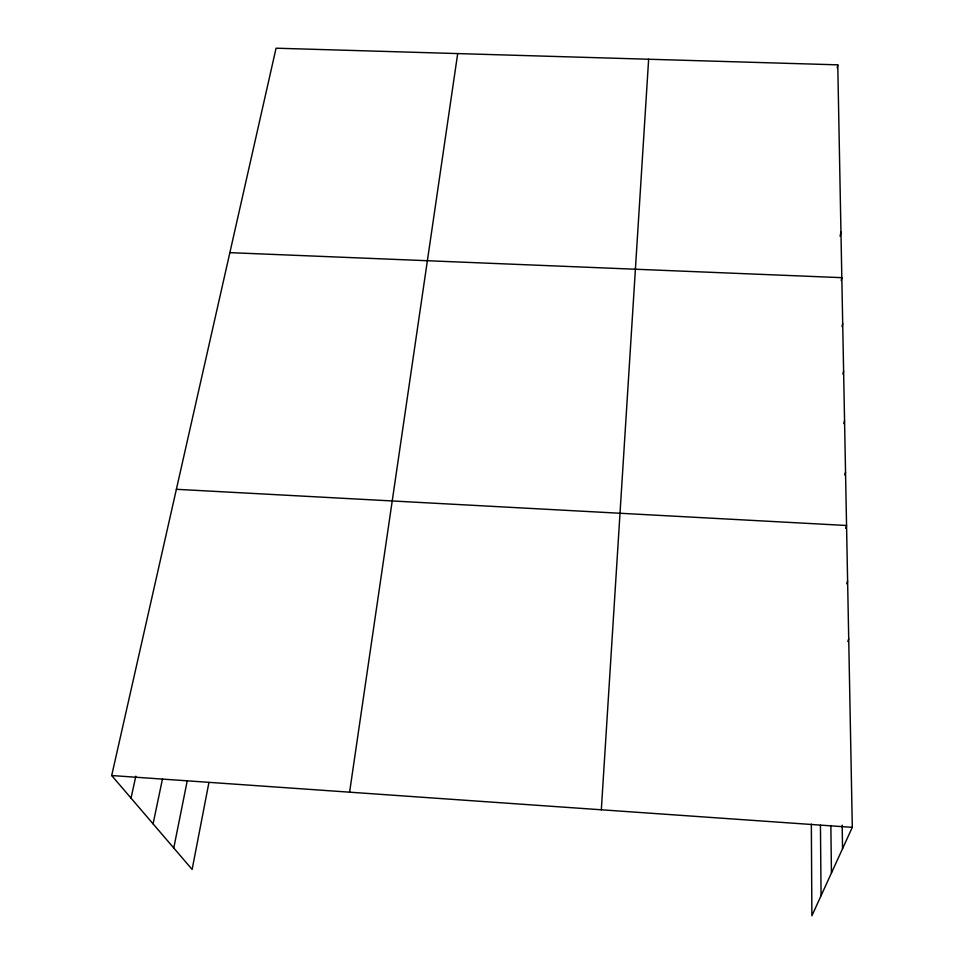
<?xml version="1.0" encoding="UTF-8"?>
<svg xmlns="http://www.w3.org/2000/svg" width="964" height="964" viewBox="0 0 964 964"><rect width="100%" height="100%" fill="white"/><g stroke="black" fill="none" stroke-linecap="round" stroke-linejoin="round"><path stroke-width="1.45" d="M601.319 809.784L648.639 59.238M349.595 792.179L457.695 53.586M837.246 67.781L837.764 64.841L276.065 48.2L111.691 775.538L192.125 869.444L208.923 782.527M173.761 848.019L187.257 780.732M840.078 236.276L840.957 232.023M153.083 823.871L162.446 779.069M841.211 280.56L841.825 277.668L229.854 252.652M131.044 798.144L135.828 776.177M842.042 326.543L842.705 323.615M842.934 374.116L843.608 371.273M843.837 423.606L844.56 420.738M844.765 474.987L845.536 472.095M845.729 528.38L846.549 525.488L176.376 489.302M846.766 583.762L847.609 581.015M847.814 641.542L848.718 638.819M837.764 64.841L852.309 827.341L811.881 915.8L811.351 824.16M111.691 775.538L852.309 827.341M842.162 825.16L842.536 848.742M830.86 825.497L831.438 873.01M820.448 825.341L821.063 895.713"/></g></svg>
